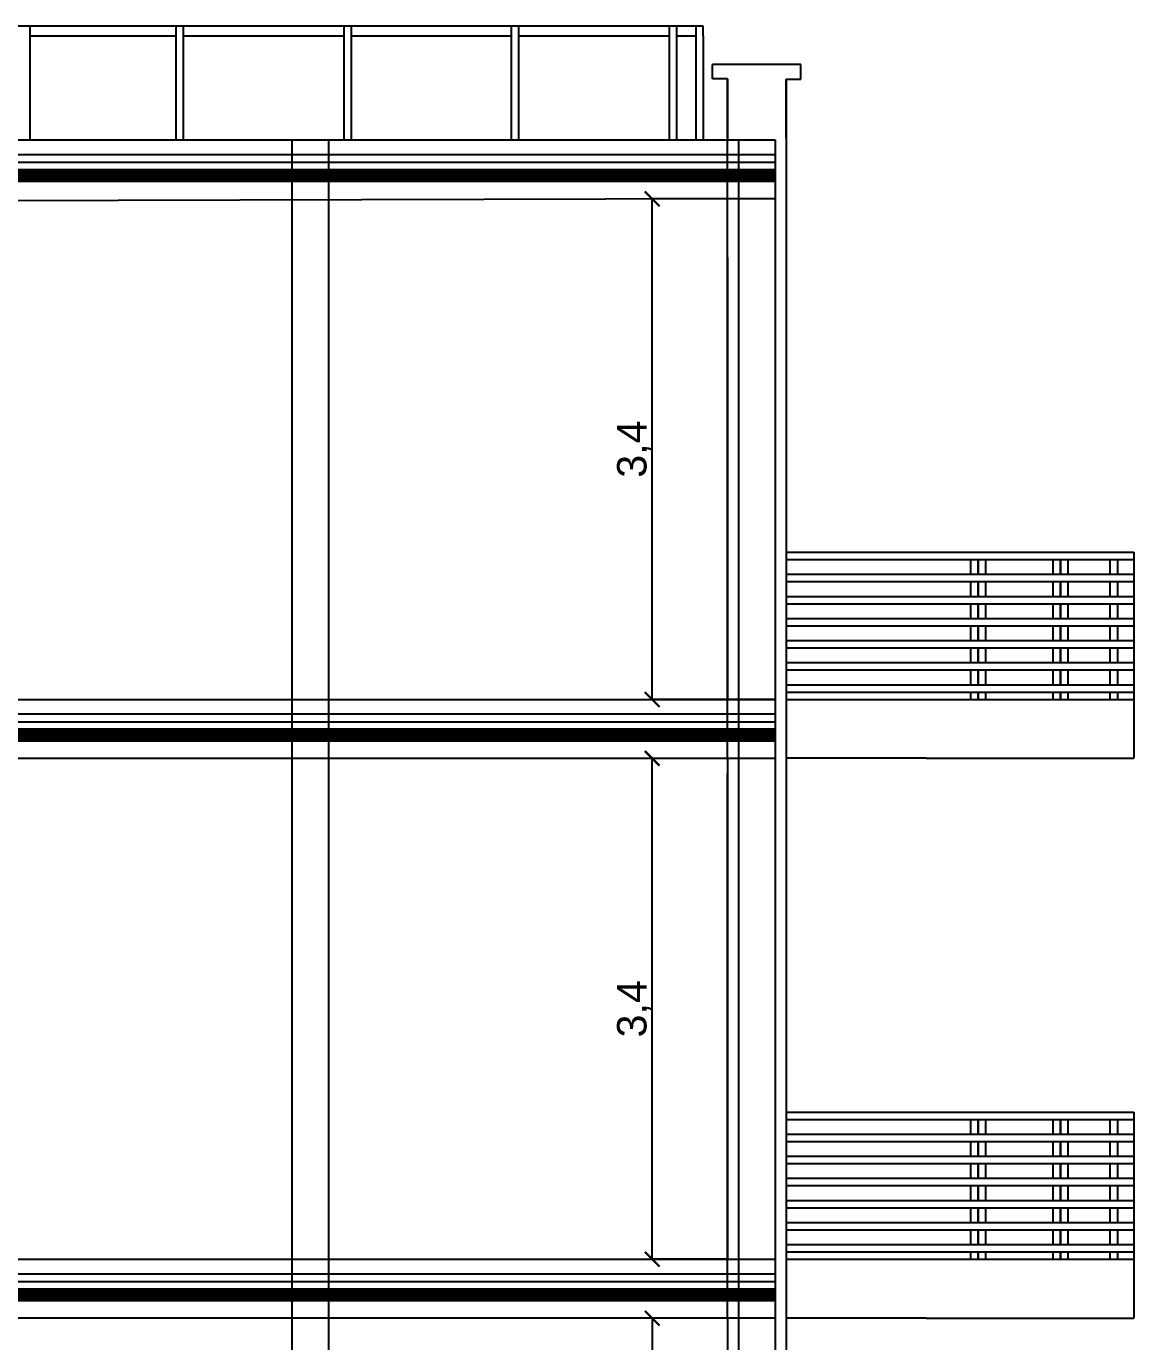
# Model space of a CAD drawing. Header units: millimetres. Extents: x 2459 to 3981, y 1231 to 4850.
# Drawn here: x 3856.09 to 3863.61, y 1247.45 to 1256.39 of the extents above; entities that cross this region are included whole.
import ezdxf

# ---------------------------------------------------------------- set-up
doc = ezdxf.new("R2010")
doc.units = ezdxf.units.MM
doc.styles.get("Standard").update_dxf_attribs({"font": 'arial.ttf'})
doc.dimstyles.new('Copia di ISO-25', dxfattribs={"dimtxt": 0.2, "dimasz": 0.1, "dimexe": 0, "dimexo": 0, "dimgap": 0, "dimtad": 3, "dimtxsty": 'Standard', "dimblk": 'ARCHTICK', "dimcen": -2.5, "dimclrd": 256, "dimclre": 256, "dimclrt": 256, "dimadec": 0, "dimazin": 0, "dimtfac": 1, "dimtmove": 2, "dimatfit": 3, "dimldrblk": 'ARCHTICK', "dimfxl": 1, "dimfxlon": 1, "dimtfillclr": 256, "dimlwd": -1, "dimlwe": -1, "dimarcsym": 0})

# ---------------------------------------------------------------- blocks, each defined once
blk = doc.blocks.new('_ArchTick')
at = {"color": 0, "linetype": 'ByBlock', "const_width": 0.15}
blk.add_lwpolyline([(-0.5, -0.5), (0.5, 0.5)], dxfattribs=at)
blk = doc.blocks.new('*D673')
at = {"ltscale": 0.01, "transparency": 16777216}
for p, q in [((3860.8488, 1247.6131), (3860.3384, 1247.6131)), ((3860.3384, 1247.6131), (3860.3384, 1244.3149)), ((3860.8488, 1244.3149), (3860.3384, 1244.3149))]:
    blk.add_line(p, q, dxfattribs=at)
at = {"layer": 'Defpoints', "color": 0, "linetype": 'Continuous', "lineweight": -3, "ltscale": 0.01, "transparency": 16777216}
for p in [(3860.8488, 1247.6131), (3860.3384, 1244.3149), (3860.8488, 1244.3149)]:
    blk.add_point(p, dxfattribs=at)
at = {"linetype": 'Continuous', "ltscale": 0.01, "transparency": 16777216, "xscale": 0.1, "yscale": 0.1, "zscale": 0.1}
for p, rotation in [((3860.3384, 1247.6131), 90), ((3860.3384, 1244.3149), 270)]:
    blk.add_blockref('_ArchTick', p, dxfattribs=dict(at, rotation=rotation))
at = {"linetype": 'Continuous', "lineweight": -3, "ltscale": 0.01, "transparency": 16777216, "insert": (3860.2182, 1245.964), "char_height": 0.2, "attachment_point": 5, "rotation": 90}
blk.add_mtext('3,3', dxfattribs=at)
blk = doc.blocks.new('*D674')
at = {"ltscale": 0.01, "transparency": 16777216}
for p, q in [((3860.8488, 1251.4152), (3860.3384, 1251.4152)), ((3860.3384, 1248.0128), (3860.3384, 1251.4152)), ((3860.8488, 1248.0128), (3860.3384, 1248.0128))]:
    blk.add_line(p, q, dxfattribs=at)
at = {"layer": 'Defpoints', "color": 0, "linetype": 'Continuous', "lineweight": -3, "ltscale": 0.01, "transparency": 16777216}
for p in [(3860.3384, 1251.4152), (3860.8488, 1251.4152), (3860.8488, 1248.0128)]:
    blk.add_point(p, dxfattribs=at)
at = {"linetype": 'Continuous', "ltscale": 0.01, "transparency": 16777216, "xscale": 0.1, "yscale": 0.1, "zscale": 0.1}
for p, rotation in [((3860.3384, 1251.4152), 90), ((3860.3384, 1248.0128), 270)]:
    blk.add_blockref('_ArchTick', p, dxfattribs=dict(at, rotation=rotation))
at = {"linetype": 'Continuous', "lineweight": -3, "ltscale": 0.01, "transparency": 16777216, "insert": (3860.2182, 1249.714), "char_height": 0.2, "attachment_point": 5, "rotation": 90}
blk.add_mtext('3,4', dxfattribs=at)
blk = doc.blocks.new('*D675')
at = {"ltscale": 0.01, "transparency": 16777216}
for p, q in [((3860.8488, 1255.2152), (3860.3384, 1255.2152)), ((3860.3384, 1251.8149), (3860.3384, 1255.2152)), ((3860.8488, 1251.8149), (3860.3384, 1251.8149))]:
    blk.add_line(p, q, dxfattribs=at)
at = {"layer": 'Defpoints', "color": 0, "linetype": 'Continuous', "lineweight": -3, "ltscale": 0.01, "transparency": 16777216}
for p in [(3860.3384, 1255.2152), (3860.8488, 1255.2152), (3860.8488, 1251.8149)]:
    blk.add_point(p, dxfattribs=at)
at = {"linetype": 'Continuous', "ltscale": 0.01, "transparency": 16777216, "xscale": 0.1, "yscale": 0.1, "zscale": 0.1}
for p, rotation in [((3860.3384, 1255.2152), 90), ((3860.3384, 1251.8149), 270)]:
    blk.add_blockref('_ArchTick', p, dxfattribs=dict(at, rotation=rotation))
at = {"linetype": 'Continuous', "lineweight": -3, "ltscale": 0.01, "transparency": 16777216, "insert": (3860.2182, 1253.5151), "char_height": 0.2, "attachment_point": 5, "rotation": 90}
blk.add_mtext('3,4', dxfattribs=at)

msp = doc.modelspace()

# ---------------------------------------------------------------- linework, layer by layer
for p, q in [((3860.674371, 1256.386801), (3855.950674, 1256.386801)), ((3856.111336, 1256.386801), (3856.111336, 1256.322432)), ((3856.111336, 1256.322432), (3856.111336, 1255.614276)), ((3856.111336, 1256.322432), (3857.102049, 1256.322432)), ((3857.102049, 1256.386801), (3857.102049, 1256.322432)), ((3857.102049, 1256.322432), (3857.102049, 1255.614276)), ((3857.151178, 1256.386801), (3857.151178, 1256.322432)), ((3857.151178, 1256.322432), (3857.151178, 1255.614276)), ((3857.151178, 1256.322432), (3858.24356, 1256.322432)), ((3858.24356, 1256.386801), (3858.24356, 1256.322432)), ((3858.24356, 1256.322432), (3858.24356, 1255.614276)), ((3858.292689, 1256.386801), (3858.292689, 1256.322432)), ((3858.292689, 1256.322432), (3858.292689, 1255.614276)), ((3858.292689, 1256.322432), (3859.379947, 1256.322432)), ((3859.379947, 1256.386801), (3859.379947, 1256.322432)), ((3859.379947, 1256.322432), (3859.379947, 1255.614276)), ((3859.429076, 1256.386801), (3859.429076, 1256.322432)), ((3859.429076, 1256.322432), (3859.429076, 1255.614276)), ((3859.429076, 1256.322432), (3860.454243, 1256.322432)), ((3860.454243, 1256.386801), (3860.454243, 1256.322432)), ((3860.454243, 1256.322432), (3860.454243, 1255.614276)), ((3860.503372, 1256.386801), (3860.503372, 1256.322432)), ((3860.503372, 1256.322432), (3860.503372, 1255.614276)), ((3860.503372, 1256.322432), (3860.635108, 1256.322432)), ((3860.635108, 1256.386801), (3860.635108, 1256.322432)), ((3860.635108, 1256.322432), (3860.635108, 1255.614276)), ((3860.684237, 1256.386801), (3860.674371, 1256.386801)), ((3860.684237, 1256.322432), (3860.684237, 1256.386801)), ((3860.684237, 1256.322432), (3860.684237, 1255.614276)), ((3855.878304, 1255.614923), (3860.84883, 1255.614923)), ((3860.84883, 1255.215233), (3860.84883, 1255.615233)), ((3860.84883, 1255.614923), (3861.17383, 1255.614923)), ((3861.24883, 1255.615233), (3861.24883, 1255.215233)), ((3861.17383, 1255.51414), (3849.18383, 1255.51414)), ((3860.84883, 1251.814923), (3860.84883, 1255.215233)), ((3861.17383, 1255.214923), (3860.84883, 1255.214923)), ((3861.24883, 1255.215233), (3861.24883, 1251.814923)), ((3860.84883, 1251.814923, 0.597458), (3861.17383, 1251.814923, 0.597458)), ((3860.84883, 1251.414923, 0.597458), (3860.84883, 1251.814923, 0.597458)), ((3861.17383, 1251.814923), (3860.84883, 1251.814923)), ((3860.84883, 1251.814923), (3861.17383, 1251.814923)), ((3861.24883, 1251.814923, 0.597458), (3861.24883, 1251.414923, 0.597458)), ((3861.17383, 1251.71414), (3850.341526, 1251.71414)), ((3861.17383, 1251.414923, 0.597458), (3860.84883, 1251.414923, 0.597458)), ((3861.17383, 1251.414923), (3860.84883, 1251.414923)), ((3860.84883, 1248.012751, -0.402542), (3861.17383, 1248.012751, -0.402542)), ((3860.84883, 1247.612751, -0.402542), (3860.84883, 1248.012751, -0.402542)), ((3860.84883, 1248.012751, 0.597458), (3861.17383, 1248.012751, 0.597458)), ((3860.84883, 1247.612751, 0.597458), (3860.84883, 1248.012751, 0.597458)), ((3860.84883, 1248.012751), (3861.17383, 1248.012751)), ((3861.24883, 1248.012751, -0.402542), (3861.24883, 1247.612751, -0.402542)), ((3861.24883, 1248.012751, 0.597458), (3861.24883, 1247.612751, 0.597458)), ((3861.17383, 1247.911969), (3851.98383, 1247.911969)), ((3861.17383, 1247.612751, -0.402542), (3860.84883, 1247.612751, -0.402542)), ((3861.17383, 1247.612751, 0.597458), (3860.84883, 1247.612751, 0.597458)), ((3861.17383, 1247.612751), (3860.84883, 1247.612751))]:
    msp.add_line(p, q)
at = {"ltscale": 0.01}
for p, q in [((3861.34883, 1256.12824), (3860.74883, 1256.12824)), ((3860.74883, 1256.029147), (3860.74883, 1256.12824)), ((3861.34883, 1256.02824), (3861.34883, 1256.12824)), ((3860.84883, 1256.029147), (3860.74883, 1256.029147)), ((3860.84883, 1256.029147), (3860.84883, 1255.614923)), ((3860.84883, 1255.629147), (3860.84883, 1256.029147)), ((3861.24883, 1256.02824), (3861.24883, 1239.61719)), ((3861.24883, 1255.62824), (3861.24883, 1256.02824)), ((3861.24883, 1256.02824), (3861.34883, 1256.02824)), ((3860.84883, 1255.615233), (3861.17383, 1255.615233)), ((3861.24883, 1255.614923), (3861.24883, 1255.214923)), ((3849.18383, 1255.463991), (3861.17383, 1255.463991)), ((3849.18383, 1255.415233), (3861.17383, 1255.415233)), ((3860.84883, 1254.815543), (3860.84883, 1255.215233)), ((3860.84883, 1254.815543), (3860.84883, 1251.814923)), ((3861.24883, 1252.815233, 0.597458), (3863.60883, 1252.815233, 1.597458)), ((3861.24883, 1252.765233, 0.597458), (3862.14883, 1252.765233, 0.978814)), ((3862.14883, 1252.765233, 0.978814), (3862.19883, 1252.765233, 1)), ((3862.19883, 1252.765233, 1), (3863.60883, 1252.765233, 1.597458)), ((3862.501983, 1252.815233, 0.698735), (3862.551983, 1252.815233, 0.698735)), ((3862.501983, 1252.665233, 0.848689), (3862.501983, 1252.765233, 0.74872)), ((3862.551983, 1252.815233, 0.698735), (3862.601983, 1252.815233, 0.698735)), ((3862.551983, 1252.765233, 0.699794), (3862.551983, 1252.665233, 0.701912)), ((3862.551983, 1252.665233, 0.848689), (3862.551983, 1252.765233, 0.74872)), ((3862.601983, 1252.765233, 0.699794), (3862.601983, 1252.665233, 0.701912)), ((3863.061991, 1252.815233, 0.698735), (3863.111991, 1252.815233, 0.698735)), ((3863.061991, 1252.665233, 0.848689), (3863.061991, 1252.765233, 0.74872)), ((3863.111991, 1252.815233, 0.698735), (3863.161991, 1252.815233, 0.698735)), ((3863.111991, 1252.765233, 0.699794), (3863.111991, 1252.665233, 0.701912)), ((3863.111991, 1252.665233, 0.848689), (3863.111991, 1252.765233, 0.74872)), ((3863.161991, 1252.765233, 0.699794), (3863.161991, 1252.665233, 0.701912)), ((3863.449787, 1252.815233, 0.698735), (3863.499787, 1252.815233, 0.698735)), ((3863.449787, 1252.665233, 0.848689), (3863.449787, 1252.765233, 0.74872)), ((3863.499787, 1252.765233, 0.699794), (3863.499787, 1252.665233, 0.701912)), ((3863.60883, 1252.815233, 1.597458), (3863.60883, 1251.415233, 1.597458)), ((3861.24883, 1252.665233, 0.597458), (3862.14883, 1252.665233, 0.978814)), ((3861.24883, 1252.665233, 0.597458), (3862.14883, 1252.665233, 0.978814)), ((3862.14883, 1252.665233, 0.978814), (3862.19883, 1252.665233, 1)), ((3862.19883, 1252.665233, 1), (3863.60883, 1252.665233, 1.597458)), ((3862.19883, 1252.665233, 1), (3863.60883, 1252.665233, 1.597458)), ((3861.24883, 1252.615233, 0.597458), (3862.14883, 1252.615233, 0.978814)), ((3862.14883, 1252.615233, 0.978814), (3862.19883, 1252.615233, 1)), ((3862.19883, 1252.615233, 1), (3863.60883, 1252.615233, 1.597458)), ((3862.501983, 1252.515233, 0.998642), (3862.501983, 1252.615233, 0.898673)), ((3862.551983, 1252.615233, 0.702971), (3862.551983, 1252.515233, 0.705089)), ((3862.551983, 1252.515233, 0.998642), (3862.551983, 1252.615233, 0.898673)), ((3862.601983, 1252.615233, 0.702971), (3862.601983, 1252.515233, 0.705089)), ((3863.061991, 1252.515233, 0.998642), (3863.061991, 1252.615233, 0.898673)), ((3863.111991, 1252.615233, 0.702971), (3863.111991, 1252.515233, 0.705089)), ((3863.111991, 1252.515233, 0.998642), (3863.111991, 1252.615233, 0.898673)), ((3863.161991, 1252.615233, 0.702971), (3863.161991, 1252.515233, 0.705089)), ((3863.449787, 1252.515233, 0.998642), (3863.449787, 1252.615233, 0.898673)), ((3863.499787, 1252.615233, 0.702971), (3863.499787, 1252.515233, 0.705089)), ((3861.24883, 1252.515233, 0.597458), (3862.14883, 1252.515233, 0.978814)), ((3861.24883, 1252.515233, 0.597458), (3862.14883, 1252.515233, 0.978814)), ((3862.14883, 1252.515233, 0.978814), (3862.19883, 1252.515233, 1)), ((3862.19883, 1252.515233, 1), (3863.60883, 1252.515233, 1.597458)), ((3862.19883, 1252.515233, 1), (3863.60883, 1252.515233, 1.597458)), ((3861.24883, 1252.465233, 0.597458), (3862.14883, 1252.465233, 0.978814)), ((3862.14883, 1252.465233, 0.978814), (3862.19883, 1252.465233, 1)), ((3862.19883, 1252.465233, 1), (3863.60883, 1252.465233, 1.597458)), ((3862.501983, 1252.365233, 1.148596), (3862.501983, 1252.465233, 1.048627)), ((3862.551983, 1252.465233, 0.706148), (3862.551983, 1252.365233, 0.708266)), ((3862.551983, 1252.365233, 1.148596), (3862.551983, 1252.465233, 1.048627)), ((3862.601983, 1252.465233, 0.706148), (3862.601983, 1252.365233, 0.708266)), ((3863.061991, 1252.365233, 1.148596), (3863.061991, 1252.465233, 1.048627)), ((3863.111991, 1252.465233, 0.706148), (3863.111991, 1252.365233, 0.708266)), ((3863.111991, 1252.365233, 1.148596), (3863.111991, 1252.465233, 1.048627)), ((3863.161991, 1252.465233, 0.706148), (3863.161991, 1252.365233, 0.708266)), ((3863.449787, 1252.365233, 1.148596), (3863.449787, 1252.465233, 1.048627)), ((3863.499787, 1252.465233, 0.706148), (3863.499787, 1252.365233, 0.708266)), ((3861.24883, 1252.365233, 0.597458), (3862.14883, 1252.365233, 0.978814)), ((3861.24883, 1252.365233, 0.597458), (3862.14883, 1252.365233, 0.978814)), ((3861.24883, 1252.315233, 0.597458), (3862.14883, 1252.315233, 0.978814)), ((3862.14883, 1252.365233, 0.978814), (3862.19883, 1252.365233, 1)), ((3862.14883, 1252.315233, 0.978814), (3862.19883, 1252.315233, 1)), ((3862.19883, 1252.365233, 1), (3863.60883, 1252.365233, 1.597458)), ((3862.19883, 1252.365233, 1), (3863.60883, 1252.365233, 1.597458)), ((3862.19883, 1252.315233, 1), (3863.60883, 1252.315233, 1.597458)), ((3862.501983, 1252.215233, 1.298549), (3862.501983, 1252.315233, 1.19858)), ((3862.551983, 1252.315233, 0.709325), (3862.551983, 1252.215233, 0.711443)), ((3862.551983, 1252.215233, 1.298549), (3862.551983, 1252.315233, 1.19858)), ((3862.601983, 1252.315233, 0.709325), (3862.601983, 1252.215233, 0.711443)), ((3863.061991, 1252.215233, 1.298549), (3863.061991, 1252.315233, 1.19858)), ((3863.111991, 1252.315233, 0.709325), (3863.111991, 1252.215233, 0.711443)), ((3863.111991, 1252.215233, 1.298549), (3863.111991, 1252.315233, 1.19858)), ((3863.161991, 1252.315233, 0.709325), (3863.161991, 1252.215233, 0.711443)), ((3863.449787, 1252.215233, 1.298549), (3863.449787, 1252.315233, 1.19858)), ((3863.499787, 1252.315233, 0.709325), (3863.499787, 1252.215233, 0.711443)), ((3861.24883, 1252.215233, 0.597458), (3862.14883, 1252.215233, 0.978814)), ((3861.24883, 1252.215233, 0.597458), (3862.14883, 1252.215233, 0.978814)), ((3862.14883, 1252.215233, 0.978814), (3862.19883, 1252.215233, 1)), ((3862.19883, 1252.215233, 1), (3863.60883, 1252.215233, 1.597458)), ((3862.19883, 1252.215233, 1), (3863.60883, 1252.215233, 1.597458)), ((3861.24883, 1252.165233, 0.597458), (3862.14883, 1252.165233, 0.978814)), ((3862.14883, 1252.165233, 0.978814), (3862.19883, 1252.165233, 1)), ((3862.19883, 1252.165233, 1), (3863.60883, 1252.165233, 1.597458)), ((3862.501983, 1252.065233, 1.448503), (3862.501983, 1252.165233, 1.348534)), ((3862.551983, 1252.165233, 0.712502), (3862.551983, 1252.065233, 0.71462)), ((3862.551983, 1252.065233, 1.448503), (3862.551983, 1252.165233, 1.348534)), ((3862.601983, 1252.165233, 0.712502), (3862.601983, 1252.065233, 0.71462)), ((3863.061991, 1252.065233, 1.448503), (3863.061991, 1252.165233, 1.348534)), ((3863.111991, 1252.165233, 0.712502), (3863.111991, 1252.065233, 0.71462)), ((3863.111991, 1252.065233, 1.448503), (3863.111991, 1252.165233, 1.348534)), ((3863.161991, 1252.165233, 0.712502), (3863.161991, 1252.065233, 0.71462)), ((3863.449787, 1252.065233, 1.448503), (3863.449787, 1252.165233, 1.348534)), ((3863.499787, 1252.165233, 0.712502), (3863.499787, 1252.065233, 0.71462)), ((3861.24883, 1252.065233, 0.597458), (3862.14883, 1252.065233, 0.978814)), ((3861.24883, 1252.065233, 0.597458), (3862.14883, 1252.065233, 0.978814)), ((3862.14883, 1252.065233, 0.978814), (3862.19883, 1252.065233, 1)), ((3862.19883, 1252.065233, 1), (3863.60883, 1252.065233, 1.597458)), ((3862.19883, 1252.065233, 1), (3863.60883, 1252.065233, 1.597458)), ((3861.24883, 1252.015233, 0.597458), (3862.14883, 1252.015233, 0.978814)), ((3862.14883, 1252.015233, 0.978814), (3862.19883, 1252.015233, 1)), ((3862.19883, 1252.015233, 1), (3863.60883, 1252.015233, 1.597458)), ((3862.501983, 1251.915233, 1.598456), (3862.501983, 1252.015233, 1.498487)), ((3862.551983, 1252.015233, 0.715679), (3862.551983, 1251.915233, 0.717797)), ((3862.551983, 1251.915233, 1.598456), (3862.551983, 1252.015233, 1.498487)), ((3862.601983, 1252.015233, 0.715679), (3862.601983, 1251.915233, 0.717797)), ((3863.061991, 1251.915233, 1.598456), (3863.061991, 1252.015233, 1.498487)), ((3863.111991, 1252.015233, 0.715679), (3863.111991, 1251.915233, 0.717797)), ((3863.111991, 1251.915233, 1.598456), (3863.111991, 1252.015233, 1.498487)), ((3863.161991, 1252.015233, 0.715679), (3863.161991, 1251.915233, 0.717797)), ((3863.449787, 1251.915233, 1.598456), (3863.449787, 1252.015233, 1.498487)), ((3863.499787, 1252.015233, 0.715679), (3863.499787, 1251.915233, 0.717797)), ((3861.24883, 1251.915233, 0.597458), (3862.14883, 1251.915233, 0.978814)), ((3861.24883, 1251.915233, 0.597458), (3862.14883, 1251.915233, 0.978814)), ((3861.24883, 1251.865233, 0.597458), (3862.14883, 1251.865233, 0.978814)), ((3862.14883, 1251.915233, 0.978814), (3862.19883, 1251.915233, 1)), ((3862.14883, 1251.865233, 0.978814), (3862.19883, 1251.865233, 1)), ((3862.19883, 1251.915233, 1), (3863.60883, 1251.915233, 1.597458)), ((3862.19883, 1251.915233, 1), (3863.60883, 1251.915233, 1.597458)), ((3862.19883, 1251.865233, 1), (3863.60883, 1251.865233, 1.597458)), ((3862.501983, 1251.814923, 1.698735), (3862.501983, 1251.865233, 1.64844)), ((3862.551983, 1251.865233, 0.718856), (3862.551983, 1251.814923, 0.719922)), ((3862.551983, 1251.814923, 1.698735), (3862.551983, 1251.865233, 1.64844)), ((3862.601983, 1251.865233, 0.718856), (3862.601983, 1251.814923, 0.719922)), ((3863.061991, 1251.814923, 1.698735), (3863.061991, 1251.865233, 1.64844)), ((3863.111991, 1251.865233, 0.718856), (3863.111991, 1251.814923, 0.719922)), ((3863.111991, 1251.814923, 1.698735), (3863.111991, 1251.865233, 1.64844)), ((3863.161991, 1251.865233, 0.718856), (3863.161991, 1251.814923, 0.719922)), ((3863.449787, 1251.814923, 1.698735), (3863.449787, 1251.865233, 1.64844)), ((3863.499787, 1251.865233, 0.718856), (3863.499787, 1251.814923, 0.719922)), ((3849.991539, 1251.814923, 1), (3860.84883, 1251.814923)), ((3861.24883, 1251.814923, 0.597458), (3862.14883, 1251.814923, 0.978814)), ((3861.24883, 1251.814923), (3861.24883, 1251.414923)), ((3862.14883, 1251.814923, 0.978814), (3862.19883, 1251.814923, 1)), ((3862.19883, 1251.814923, 1), (3863.60883, 1251.814923, 1.597458)), ((3850.341526, 1251.663991), (3861.17383, 1251.663991)), ((3850.341526, 1251.615233), (3861.17383, 1251.615233)), ((3860.84883, 1251.415233), (3860.84883, 1248.012751)), ((3862.19883, 1251.415233, 1), (3861.24883, 1251.415233, 1)), ((3862.19883, 1251.415233, 1), (3863.60883, 1251.415233, 1.597458)), ((3860.84883, 1248.012751), (3860.84883, 1251.312751)), ((3861.24883, 1249.013062, -0.402542), (3863.60883, 1249.013062, 0.597458)), ((3862.501983, 1249.013062, -0.301265), (3862.551983, 1249.013062, -0.301265)), ((3862.551983, 1249.013062, -0.301265), (3862.601983, 1249.013062, -0.301265)), ((3863.061991, 1249.013062, -0.301265), (3863.111991, 1249.013062, -0.301265)), ((3863.111991, 1249.013062, -0.301265), (3863.161991, 1249.013062, -0.301265)), ((3863.449787, 1249.013062, -0.301265), (3863.499787, 1249.013062, -0.301265)), ((3863.60883, 1249.013062, 0.597458), (3863.60883, 1247.613062, 0.597458)), ((3861.24883, 1248.963062, -0.402542), (3862.14883, 1248.963062, -0.021186)), ((3862.14883, 1248.963062, -0.021186), (3862.19883, 1248.963062)), ((3862.19883, 1248.963062), (3863.60883, 1248.963062, 0.597458)), ((3862.501983, 1248.863062, -0.151311), (3862.501983, 1248.963062, -0.25128)), ((3862.551983, 1248.963062, -0.300206), (3862.551983, 1248.863062, -0.298088)), ((3862.551983, 1248.863062, -0.151311), (3862.551983, 1248.963062, -0.25128)), ((3862.601983, 1248.963062, -0.300206), (3862.601983, 1248.863062, -0.298088)), ((3863.061991, 1248.863062, -0.151311), (3863.061991, 1248.963062, -0.25128)), ((3863.111991, 1248.963062, -0.300206), (3863.111991, 1248.863062, -0.298088)), ((3863.111991, 1248.863062, -0.151311), (3863.111991, 1248.963062, -0.25128)), ((3863.161991, 1248.963062, -0.300206), (3863.161991, 1248.863062, -0.298088)), ((3863.449787, 1248.863062, -0.151311), (3863.449787, 1248.963062, -0.25128)), ((3863.499787, 1248.963062, -0.300206), (3863.499787, 1248.863062, -0.298088)), ((3861.24883, 1248.863062, -0.402542), (3862.14883, 1248.863062, -0.021186)), ((3861.24883, 1248.863062, -0.402542), (3862.14883, 1248.863062, -0.021186)), ((3861.24883, 1248.813062, -0.402542), (3862.14883, 1248.813062, -0.021186)), ((3862.14883, 1248.863062, -0.021186), (3862.19883, 1248.863062)), ((3862.14883, 1248.813062, -0.021186), (3862.19883, 1248.813062)), ((3862.19883, 1248.863062), (3863.60883, 1248.863062, 0.597458)), ((3862.19883, 1248.863062), (3863.60883, 1248.863062, 0.597458)), ((3862.19883, 1248.813062), (3863.60883, 1248.813062, 0.597458)), ((3862.501983, 1248.713062, -0.001358), (3862.501983, 1248.813062, -0.101327)), ((3862.551983, 1248.813062, -0.297029), (3862.551983, 1248.713062, -0.294911)), ((3862.551983, 1248.713062, -0.001358), (3862.551983, 1248.813062, -0.101327)), ((3862.601983, 1248.813062, -0.297029), (3862.601983, 1248.713062, -0.294911)), ((3863.061991, 1248.713062, -0.001358), (3863.061991, 1248.813062, -0.101327)), ((3863.111991, 1248.813062, -0.297029), (3863.111991, 1248.713062, -0.294911)), ((3863.111991, 1248.713062, -0.001358), (3863.111991, 1248.813062, -0.101327)), ((3863.161991, 1248.813062, -0.297029), (3863.161991, 1248.713062, -0.294911)), ((3863.449787, 1248.713062, -0.001358), (3863.449787, 1248.813062, -0.101327)), ((3863.499787, 1248.813062, -0.297029), (3863.499787, 1248.713062, -0.294911)), ((3861.24883, 1248.713062, -0.402542), (3862.14883, 1248.713062, -0.021186)), ((3861.24883, 1248.713062, -0.402542), (3862.14883, 1248.713062, -0.021186)), ((3861.24883, 1248.663062, -0.402542), (3862.14883, 1248.663062, -0.021186)), ((3862.14883, 1248.713062, -0.021186), (3862.19883, 1248.713062)), ((3862.14883, 1248.663062, -0.021186), (3862.19883, 1248.663062)), ((3862.19883, 1248.713062), (3863.60883, 1248.713062, 0.597458)), ((3862.19883, 1248.713062), (3863.60883, 1248.713062, 0.597458)), ((3862.19883, 1248.663062), (3863.60883, 1248.663062, 0.597458)), ((3862.501983, 1248.563062, 0.148596), (3862.501983, 1248.663062, 0.048627)), ((3862.551983, 1248.663062, -0.293852), (3862.551983, 1248.563062, -0.291734)), ((3862.551983, 1248.563062, 0.148596), (3862.551983, 1248.663062, 0.048627)), ((3862.601983, 1248.663062, -0.293852), (3862.601983, 1248.563062, -0.291734)), ((3863.061991, 1248.563062, 0.148596), (3863.061991, 1248.663062, 0.048627)), ((3863.111991, 1248.663062, -0.293852), (3863.111991, 1248.563062, -0.291734)), ((3863.111991, 1248.563062, 0.148596), (3863.111991, 1248.663062, 0.048627)), ((3863.161991, 1248.663062, -0.293852), (3863.161991, 1248.563062, -0.291734)), ((3863.449787, 1248.563062, 0.148596), (3863.449787, 1248.663062, 0.048627)), ((3863.499787, 1248.663062, -0.293852), (3863.499787, 1248.563062, -0.291734)), ((3861.24883, 1248.563062, -0.402542), (3862.14883, 1248.563062, -0.021186)), ((3861.24883, 1248.563062, -0.402542), (3862.14883, 1248.563062, -0.021186)), ((3862.14883, 1248.563062, -0.021186), (3862.19883, 1248.563062)), ((3862.19883, 1248.563062), (3863.60883, 1248.563062, 0.597458)), ((3862.19883, 1248.563062), (3863.60883, 1248.563062, 0.597458)), ((3861.24883, 1248.513062, -0.402542), (3862.14883, 1248.513062, -0.021186)), ((3862.14883, 1248.513062, -0.021186), (3862.19883, 1248.513062)), ((3862.19883, 1248.513062), (3863.60883, 1248.513062, 0.597458)), ((3862.501983, 1248.413062, 0.298549), (3862.501983, 1248.513062, 0.19858)), ((3862.551983, 1248.513062, -0.290675), (3862.551983, 1248.413062, -0.288557)), ((3862.551983, 1248.413062, 0.298549), (3862.551983, 1248.513062, 0.19858)), ((3862.601983, 1248.513062, -0.290675), (3862.601983, 1248.413062, -0.288557)), ((3863.061991, 1248.413062, 0.298549), (3863.061991, 1248.513062, 0.19858)), ((3863.111991, 1248.513062, -0.290675), (3863.111991, 1248.413062, -0.288557)), ((3863.111991, 1248.413062, 0.298549), (3863.111991, 1248.513062, 0.19858)), ((3863.161991, 1248.513062, -0.290675), (3863.161991, 1248.413062, -0.288557)), ((3863.449787, 1248.413062, 0.298549), (3863.449787, 1248.513062, 0.19858)), ((3863.499787, 1248.513062, -0.290675), (3863.499787, 1248.413062, -0.288557)), ((3861.24883, 1248.413062, -0.402542), (3862.14883, 1248.413062, -0.021186)), ((3861.24883, 1248.413062, -0.402542), (3862.14883, 1248.413062, -0.021186)), ((3862.14883, 1248.413062, -0.021186), (3862.19883, 1248.413062)), ((3862.19883, 1248.413062), (3863.60883, 1248.413062, 0.597458)), ((3862.19883, 1248.413062), (3863.60883, 1248.413062, 0.597458)), ((3861.24883, 1248.363062, -0.402542), (3862.14883, 1248.363062, -0.021186)), ((3862.14883, 1248.363062, -0.021186), (3862.19883, 1248.363062)), ((3862.19883, 1248.363062), (3863.60883, 1248.363062, 0.597458)), ((3862.501983, 1248.263062, 0.448503), (3862.501983, 1248.363062, 0.348534)), ((3862.551983, 1248.363062, -0.287498), (3862.551983, 1248.263062, -0.28538)), ((3862.551983, 1248.263062, 0.448503), (3862.551983, 1248.363062, 0.348534)), ((3862.601983, 1248.363062, -0.287498), (3862.601983, 1248.263062, -0.28538)), ((3863.061991, 1248.263062, 0.448503), (3863.061991, 1248.363062, 0.348534)), ((3863.111991, 1248.363062, -0.287498), (3863.111991, 1248.263062, -0.28538)), ((3863.111991, 1248.263062, 0.448503), (3863.111991, 1248.363062, 0.348534)), ((3863.161991, 1248.363062, -0.287498), (3863.161991, 1248.263062, -0.28538)), ((3863.449787, 1248.263062, 0.448503), (3863.449787, 1248.363062, 0.348534)), ((3863.499787, 1248.363062, -0.287498), (3863.499787, 1248.263062, -0.28538)), ((3861.24883, 1248.263062, -0.402542), (3862.14883, 1248.263062, -0.021186)), ((3861.24883, 1248.263062, -0.402542), (3862.14883, 1248.263062, -0.021186)), ((3861.24883, 1248.213062, -0.402542), (3862.14883, 1248.213062, -0.021186)), ((3862.14883, 1248.263062, -0.021186), (3862.19883, 1248.263062)), ((3862.14883, 1248.213062, -0.021186), (3862.19883, 1248.213062)), ((3862.19883, 1248.263062), (3863.60883, 1248.263062, 0.597458)), ((3862.19883, 1248.263062), (3863.60883, 1248.263062, 0.597458)), ((3862.19883, 1248.213062), (3863.60883, 1248.213062, 0.597458)), ((3862.501983, 1248.113062, 0.598456), (3862.501983, 1248.213062, 0.498487)), ((3862.551983, 1248.213062, -0.284321), (3862.551983, 1248.113062, -0.282203)), ((3862.551983, 1248.113062, 0.598456), (3862.551983, 1248.213062, 0.498487)), ((3862.601983, 1248.213062, -0.284321), (3862.601983, 1248.113062, -0.282203)), ((3863.061991, 1248.113062, 0.598456), (3863.061991, 1248.213062, 0.498487)), ((3863.111991, 1248.213062, -0.284321), (3863.111991, 1248.113062, -0.282203)), ((3863.111991, 1248.113062, 0.598456), (3863.111991, 1248.213062, 0.498487)), ((3863.161991, 1248.213062, -0.284321), (3863.161991, 1248.113062, -0.282203)), ((3863.449787, 1248.113062, 0.598456), (3863.449787, 1248.213062, 0.498487)), ((3863.499787, 1248.213062, -0.284321), (3863.499787, 1248.113062, -0.282203)), ((3861.24883, 1248.113062, -0.402542), (3862.14883, 1248.113062, -0.021186)), ((3861.24883, 1248.113062, -0.402542), (3862.14883, 1248.113062, -0.021186)), ((3862.14883, 1248.113062, -0.021186), (3862.19883, 1248.113062)), ((3862.19883, 1248.113062), (3863.60883, 1248.113062, 0.597458)), ((3862.19883, 1248.113062), (3863.60883, 1248.113062, 0.597458)), ((3851.819916, 1248.012751, 1), (3860.84883, 1248.012751, -0.402542)), ((3861.24883, 1248.063062, -0.402542), (3862.14883, 1248.063062, -0.021186)), ((3861.24883, 1248.012751, -0.402542), (3862.14883, 1248.012751, -0.021186)), ((3861.24883, 1248.012751), (3861.24883, 1247.612751)), ((3862.14883, 1248.063062, -0.021186), (3862.19883, 1248.063062)), ((3862.14883, 1248.012751, -0.021186), (3862.19883, 1248.012751)), ((3862.19883, 1248.063062), (3863.60883, 1248.063062, 0.597458)), ((3862.19883, 1248.012751), (3863.60883, 1248.012751, 0.597458)), ((3862.501983, 1248.012751, 0.698735), (3862.501983, 1248.063062, 0.64844)), ((3862.551983, 1248.063062, -0.281144), (3862.551983, 1248.012751, -0.280078)), ((3862.551983, 1248.012751, 0.698735), (3862.551983, 1248.063062, 0.64844)), ((3862.601983, 1248.063062, -0.281144), (3862.601983, 1248.012751, -0.280078)), ((3863.061991, 1248.012751, 0.698735), (3863.061991, 1248.063062, 0.64844)), ((3863.111991, 1248.063062, -0.281144), (3863.111991, 1248.012751, -0.280078)), ((3863.111991, 1248.012751, 0.698735), (3863.111991, 1248.063062, 0.64844)), ((3863.161991, 1248.063062, -0.281144), (3863.161991, 1248.012751, -0.280078)), ((3863.449787, 1248.012751, 0.698735), (3863.449787, 1248.063062, 0.64844)), ((3863.499787, 1248.063062, -0.281144), (3863.499787, 1248.012751, -0.280078)), ((3851.98383, 1247.86182), (3861.17383, 1247.86182)), ((3851.98383, 1247.813062), (3861.17383, 1247.813062)), ((3860.84883, 1247.613062), (3860.84883, 1244.314923)), ((3862.19883, 1247.613062), (3861.24883, 1247.613062)), ((3862.19883, 1247.613062), (3863.60883, 1247.613062, 0.597458))]:
    msp.add_line(p, q, dxfattribs=at)
at = {"linetype": 'Continuous', "lineweight": -3, "ltscale": 0.01}
for p, q in [((3857.889554, 1255.614923), (3857.889554, 1239.61719)), ((3858.139554, 1255.614923), (3858.139554, 1239.61719)), ((3860.84883, 1255.214923), (3860.84883, 1255.614923)), ((3860.92383, 1255.615233), (3860.92383, 1239.61719)), ((3861.17383, 1255.615233), (3861.17383, 1239.61719)), ((3860.84883, 1255.215233), (3849.18383, 1255.181181)), ((3860.84883, 1251.414923), (3860.84883, 1251.814923)), ((3850.341526, 1251.415233, 0.897788), (3860.84883, 1251.415233)), ((3860.84883, 1247.612751), (3860.84883, 1248.012751)), ((3860.92383, 1247.612751), (3851.98383, 1247.612751))]:
    msp.add_line(p, q, dxfattribs=at)
at = {"color": 253, "ltscale": 0.01, "true_color": 0x999999}
for p, q in [((3849.18383, 1255.40166), (3861.17383, 1255.40166)), ((3849.18383, 1255.388086), (3861.17383, 1255.388086)), ((3849.18383, 1255.374512), (3861.17383, 1255.374512)), ((3849.18383, 1255.360938), (3861.17383, 1255.360938)), ((3849.18383, 1255.347364), (3861.17383, 1255.347364)), ((3849.18383, 1255.334923), (3861.17383, 1255.334923)), ((3850.341526, 1251.60166), (3861.17383, 1251.60166)), ((3850.341526, 1251.588086), (3861.17383, 1251.588086)), ((3850.341526, 1251.574512), (3861.17383, 1251.574512)), ((3850.341526, 1251.560938), (3861.17383, 1251.560938)), ((3850.341526, 1251.547364), (3861.17383, 1251.547364)), ((3850.341526, 1251.534923), (3861.17383, 1251.534923)), ((3851.98383, 1247.799488), (3861.17383, 1247.799488)), ((3851.98383, 1247.785915), (3861.17383, 1247.785915)), ((3851.98383, 1247.772341), (3861.17383, 1247.772341)), ((3851.98383, 1247.758767), (3861.17383, 1247.758767)), ((3851.98383, 1247.745193), (3861.17383, 1247.745193)), ((3851.98383, 1247.732751), (3861.17383, 1247.732751))]:
    msp.add_line(p, q, dxfattribs=at)

# ---------------------------------------------------------------- dimensions: what is measured, and where the dimension line sits
at = {"linetype": 'Continuous', "lineweight": -3, "ltscale": 0.01}
for p1, p2, picture, middle in [((3860.84883, 1251.814923), (3860.84883, 1255.215233), '*D675', (3860.218235, 1253.515078)), ((3860.84883, 1248.012751), (3860.84883, 1251.415233), '*D674', (3860.218235, 1249.713992))]:
    dim = msp.add_aligned_dim(p1=p1, p2=p2, distance=0.510404, dimstyle='Copia di ISO-25', dxfattribs=at)
    dim.commit()
    dim.dimension.update_dxf_attribs({"geometry": picture, "text_midpoint": middle})
dim = msp.add_linear_dim(base=(3860.338426, 1244.314923), p1=(3860.84883, 1247.613062), p2=(3860.84883, 1244.314923), angle=90, dimstyle='Copia di ISO-25', dxfattribs=at)
dim.commit()
dim.dimension.update_dxf_attribs({"geometry": '*D673', "text_midpoint": (3860.218235, 1245.963992)})

doc.saveas('drawing.dxf')
